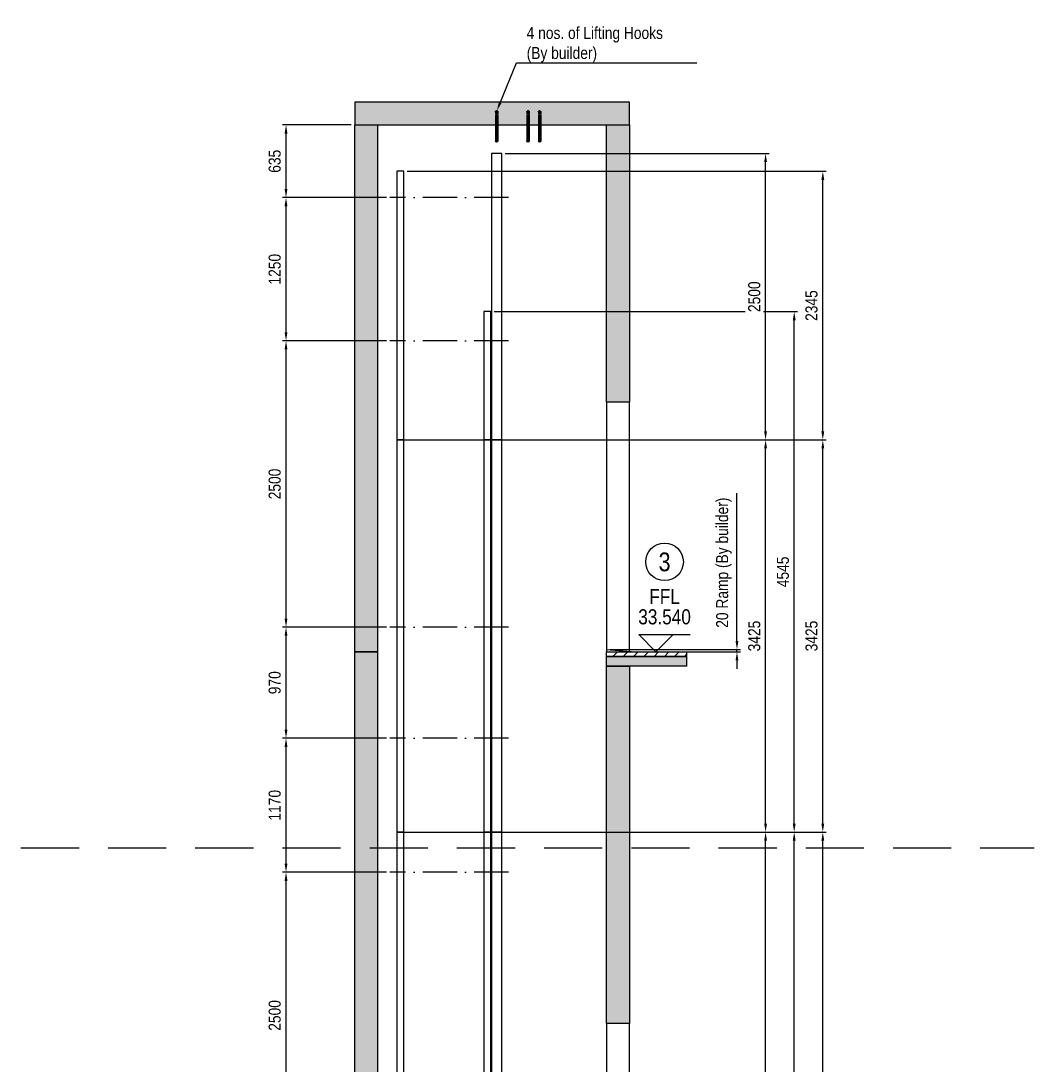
# Model space of a CAD drawing. Header units: millimetres. Extents: x -19123 to 6196, y -4552 to 15123.
# Drawn here: x -6815 to 2038, y 4566 to 13683 of the extents above; entities that cross this region are included whole.
import ezdxf
from ezdxf import colors
from ezdxf.entities.mleader import LeaderData, LeaderLine
from ezdxf.enums import TextEntityAlignment as Align
from ezdxf.math import Vec2, Vec3

# ---------------------------------------------------------------- set-up
doc = ezdxf.new("R2010")
doc.units = ezdxf.units.MM
doc.header["$MEASUREMENT"] = 0
doc.linetypes.add('ACAD_ISO10W100', pattern=[18, 12, -3, 0, -3])
doc.linetypes.add('HIDDEN', pattern=[9.525, 6.35, -3.175])
doc.layers.get('Defpoints').update_dxf_attribs({"color": 250})
for name, color, linetype in [('CONT_25', 1, 'Continuous'), ('CONT_35', 2, 'Continuous'), ('CONT_50', 5, 'Continuous'), ('CONT_70', 4, 'Continuous'), ('DASHD_35', 2, 'ACAD_ISO10W100'), ('DIM_35', 7, 'Continuous'), ('HATCH_35', 2, 'Continuous'), ('TEXT_35', 2, 'Continuous')]:
    doc.layers.add(name, color=color, linetype=linetype)
doc.styles.add('ARIAL-N', font='ARIALN.TTF')
doc.dimstyles.new('KONE_30', dxfattribs={"dimscale": 30, "dimtxt": 3.5, "dimasz": 2.5, "dimexe": 1, "dimexo": 1, "dimgap": 1.5, "dimtad": 1, "dimdec": 0, "dimzin": 0, "dimdsep": 46, "dimtxsty": 'ARIAL-N', "dimcen": 0, "dimclrd": 256, "dimclre": 256, "dimclrt": 256, "dimadec": 1, "dimazin": 3, "dimtfac": 1, "dimtdec": 0, "dimtmove": 0, "dimatfit": 0, "dimfxl": 1, "dimtfill": 1, "dimtolj": 1, "dimtzin": 0, "dimarcsym": 0})
pattern_1 = [(50, (0, -1000), (364.3693, -31.878), [38.1, -419.1]), (355, (0, -1000), (-70.487, 382.114), [30.48, -335.281]), (100.4514, (30.36, -1002.66), (293.8825, 350.2355), [32.38, -356.1805]), (46.1842, (0, -898.4), (542.158, -84.085), [57.15, -628.65]), (96.6356, (45.2, -905.4), (474.808, 494.852), [48.57, -534.271]), (351.184, (0, -898.4), (474.808, 494.852), [45.72, -502.92]), (21, (50.8, -923.8), (303.229, -204.5304), [38.1, -419.1]), (326, (50.8, -923.8), (123.604, 368.376), [30.48, -335.28]), (71.4514, (76.07, -940.84), (426.833, 163.8455), [32.38, -356.18]), (37.5, (0, -1000), (6.1772, 169.1101), [0, -331.216, 0, -340.36, 0, -336.55]), (7.5, (0, -1000), (133.6393, 200.3611), [0, -194.056, 0, -323.596, 0, -128.27]), (327.5, (-113.28, -1000), (271.1812, -11.4575), [0, -127, 0, -396.24, 0, -525.78]), (317.5, (-164.08, -1000), (296.2584, 50.853), [0, -165.1, 0, -263.144, 0, -373.38])]

# ---------------------------------------------------------------- blocks, each defined once
blk = doc.blocks.new('M004650412_PL1_Shaft_Guide&Beam_Splited_part0')
at = {"layer": 'CONT_50'}
for points in [[(-4, 13675), (85, 13675), (85, 16175), (-4, 16175)], [(-832, 13675), (-772, 13675), (-772, 16020), (-832, 16020)], [(-72, 13675), (-12, 13675), (-12, 14795), (-72, 14795)], [(-832, 10250), (-772, 10250), (-772, 13675), (-832, 13675)], [(-72, 10250), (-12, 10250), (-12, 13675), (-72, 13675)], [(-4, 10250), (85, 10250), (85, 13675), (-4, 13675)], [(-832, 5250), (-772, 5250), (-772, 10250), (-832, 10250)], [(-72, 5250), (-12, 5250), (-12, 10250), (-72, 10250)], [(-4, 5250), (85, 5250), (85, 10250), (-4, 10250)], [(-832, 250), (-772, 250), (-772, 5250), (-832, 5250)], [(-72, 250), (-12, 250), (-12, 5250), (-72, 5250)], [(-4, 250), (85, 250), (85, 5250), (-4, 5250)]]:
    blk.add_lwpolyline(points, close=True, dxfattribs=at)
at = {"layer": 'DASHD_35', "ltscale": 25}
for p, q in [((144, 15790), (-892, 15790)), ((144, 14540), (-892, 14540)), ((144, 12040), (-892, 12040)), ((144, 11070), (-892, 11070)), ((144, 9900), (-892, 9900)), ((144, 7400), (-892, 7400)), ((144, 4900), (-892, 4900)), ((144, 2400), (-892, 2400)), ((144, 800), (-892, 800))]:
    blk.add_line(p, q, dxfattribs=at)
blk = doc.blocks.new('M004650412_PL1_Shaft_Splited_part0')
at = {"layer": 'HATCH_35'}
h = blk.add_hatch(dxfattribs=at)
h.set_pattern_fill('AR-CONC', color=254, scale=2)
h.set_pattern_definition(pattern_1)
h.paths.add_polyline_path([(-1200, 0), (-1200, 1800), (-1000, 1800), (-1000, 200), (1000, 200), (1000, 1600), (1200, 1600), (1200, 0)])
h.paths.add_polyline_path([(-1000, 1800), (-1200, 1800), (-1200, 6350), (-1000, 6350)])
h.paths.add_polyline_path([(-1000, 6350), (-1200, 6350), (-1200, 11775), (-1000, 11775)])
h.paths.add_polyline_path([(-1000, 11775), (-1200, 11775), (-1200, 16375), (-1000, 16375)])
h.paths.add_polyline_path([(-1200, 16375), (1200, 16375), (1200, 16575), (-1200, 16575)])
h = blk.add_hatch(dxfattribs=at)
h.set_pattern_fill('AR-CONC', color=254, scale=2)
h.set_pattern_definition(pattern_1)
h.paths.add_polyline_path([(1200, 3980), (1000, 3980), (1000, 6150), (1200, 6150)])
h.paths.add_polyline_path([(1200, 8530), (1000, 8530), (1000, 11650), (1200, 11650)])
h.paths.add_polyline_path([(1200, 13955), (1000, 13955), (1000, 16375), (1200, 16375)])
h = blk.add_hatch(dxfattribs=at)
h.set_pattern_fill('ANSI31', color=254, scale=20)
h.set_pattern_definition([(45, (0, -1000), (-44.90128, 44.90128), [])])
h.paths.add_polyline_path([(1000, 1800), (1700, 1800), (1700, 1760), (1000, 1760)])
h.paths.add_polyline_path([(1000, 6350), (1700, 6350), (1700, 6310), (1000, 6310)])
h.paths.add_polyline_path([(1000, 11775), (1700, 11775), (1700, 11735), (1000, 11735)])
h = blk.add_hatch(dxfattribs=at)
h.set_pattern_fill('AR-CONC', color=254, scale=2)
h.set_pattern_definition(pattern_1)
h.paths.add_polyline_path([(1000, 1760), (1700, 1760), (1700, 1600), (1000, 1600)])
h.paths.add_polyline_path([(1000, 6310), (1700, 6310), (1700, 6150), (1000, 6150)])
h.paths.add_polyline_path([(1000, 11735), (1700, 11735), (1700, 11650), (1000, 11650)])
at = {"layer": 'CONT_25', "color": 4}
for points in [[(-1200, 16375), (1200, 16375), (1200, 16575), (-1200, 16575)], [(-1000, 11775), (-1200, 11775), (-1200, 16375), (-1000, 16375)], [(1200, 13955), (1000, 13955), (1000, 16375), (1200, 16375)], [(1000, 11775), (1200, 11775), (1200, 13955), (1000, 13955)], [(-1000, 6350), (-1200, 6350), (-1200, 11775), (-1000, 11775)], [(1000, 11775), (1700, 11775), (1700, 11735), (1000, 11735)], [(1000, 11735), (1700, 11735), (1700, 11650), (1000, 11650)], [(1200, 8530), (1000, 8530), (1000, 11650), (1200, 11650)], [(1000, 6350), (1200, 6350), (1200, 8530), (1000, 8530)], [(-1000, 1800), (-1200, 1800), (-1200, 6350), (-1000, 6350)], [(1000, 6350), (1700, 6350), (1700, 6310), (1000, 6310)], [(1000, 6310), (1700, 6310), (1700, 6150), (1000, 6150)], [(1200, 3980), (1000, 3980), (1000, 6150), (1200, 6150)], [(1000, 1800), (1200, 1800), (1200, 3980), (1000, 3980)], [(-1200, 0), (-1200, 1800), (-1000, 1800), (-1000, 200), (1000, 200), (1000, 1600), (1200, 1600), (1200, 0)], [(1000, 1800), (1700, 1800), (1700, 1760), (1000, 1760)], [(1000, 1760), (1700, 1760), (1700, 1600), (1000, 1600)]]:
    blk.add_lwpolyline(points, close=True, dxfattribs=at)
at = {"layer": 'CONT_70'}
for p, q in [((1000, 11795), (1250, 11775)), ((1000, 6370), (1250, 6350)), ((1000, 1820), (1250, 1800))]:
    blk.add_line(p, q, dxfattribs=at)
blk = doc.blocks.new('*D9')
at = {"layer": 'Defpoints', "color": 0, "transparency": 16777216}
for p in [(-2613.4, 6599.4), (-308.3, 6599.4), (-2702.4, 1599.4)]:
    blk.add_point(p, dxfattribs=at)
at = {"layer": 'DIM_35', "lineweight": -2, "transparency": 16777216}
for p, q in [((-2583.4, 6599.4), (-278.3, 6599.4)), ((-308.3, 1674.4), (-308.3, 6524.4)), ((-2672.4, 1599.4), (-278.3, 1599.4))]:
    blk.add_line(p, q, dxfattribs=at)
at = {"layer": 'DIM_35', "transparency": 16777216}
for points in [[(-320.8, 6524.4), (-295.8, 6524.4), (-308.3, 6599.4)], [(-320.8, 1674.4), (-295.8, 1674.4), (-308.3, 1599.4)]]:
    blk.add_solid(points, dxfattribs=at)
at = {"layer": 'DIM_35', "transparency": 16777216, "insert": (-406.9, 4099.4), "char_height": 105, "attachment_point": 5, "rotation": 90, "style": 'ARIAL-N', "bg_fill": 3, "box_fill_scale": 1.25, "bg_fill_color": 256, "bg_fill_true_color": 13158600, "bg_fill_transparency": 0}
blk.add_mtext('\\A1;5000', dxfattribs=at)
blk = doc.blocks.new('*D10')
at = {"layer": 'Defpoints', "color": 0, "transparency": 16777216}
for p in [(-2613.4, 10024.4), (-308.3, 10024.4), (-2702.4, 6599.4)]:
    blk.add_point(p, dxfattribs=at)
at = {"layer": 'DIM_35', "lineweight": -2, "transparency": 16777216}
for p, q in [((-2583.4, 10024.4), (-278.3, 10024.4)), ((-308.3, 6674.4), (-308.3, 9949.4)), ((-2672.4, 6599.4), (-278.3, 6599.4))]:
    blk.add_line(p, q, dxfattribs=at)
at = {"layer": 'DIM_35', "transparency": 16777216}
for points in [[(-320.8, 9949.4), (-295.8, 9949.4), (-308.3, 10024.4)], [(-320.8, 6674.4), (-295.8, 6674.4), (-308.3, 6599.4)]]:
    blk.add_solid(points, dxfattribs=at)
at = {"layer": 'DIM_35', "transparency": 16777216, "insert": (-406.9, 8311.9), "char_height": 105, "attachment_point": 5, "rotation": 90, "style": 'ARIAL-N', "bg_fill": 3, "box_fill_scale": 1.25, "bg_fill_color": 256, "bg_fill_true_color": 13158600, "bg_fill_transparency": 0}
blk.add_mtext('\\A1;3425', dxfattribs=at)
blk = doc.blocks.new('*D11')
at = {"layer": 'Defpoints', "color": 0, "transparency": 16777216}
for p in [(-2613.4, 12524.4), (-308.3, 12524.4), (-2702.4, 10024.4)]:
    blk.add_point(p, dxfattribs=at)
at = {"layer": 'DIM_35', "lineweight": -2, "transparency": 16777216}
for p, q in [((-2583.4, 12524.4), (-278.3, 12524.4)), ((-308.3, 10099.4), (-308.3, 12449.4)), ((-2672.4, 10024.4), (-278.3, 10024.4))]:
    blk.add_line(p, q, dxfattribs=at)
at = {"layer": 'DIM_35', "transparency": 16777216}
for points in [[(-320.8, 12449.4), (-295.8, 12449.4), (-308.3, 12524.4)], [(-320.8, 10099.4), (-295.8, 10099.4), (-308.3, 10024.4)]]:
    blk.add_solid(points, dxfattribs=at)
at = {"layer": 'DIM_35', "transparency": 16777216, "insert": (-406.9, 11274.4), "char_height": 105, "attachment_point": 5, "rotation": 90, "style": 'ARIAL-N', "bg_fill": 3, "box_fill_scale": 1.25, "bg_fill_color": 256, "bg_fill_true_color": 13158600, "bg_fill_transparency": 0}
blk.add_mtext('\\A1;2500', dxfattribs=at)
blk = doc.blocks.new('*D13')
at = {"layer": 'Defpoints', "color": 0, "transparency": 16777216}
for p in [(-2710.4, 6599.4), (-58.3, 6599.4), (-2770.4, 1599.4)]:
    blk.add_point(p, dxfattribs=at)
at = {"layer": 'DIM_35', "lineweight": -2, "transparency": 16777216}
for p, q in [((-2680.4, 6599.4), (-28.3, 6599.4)), ((-58.3, 1674.4), (-58.3, 6524.4)), ((-2740.4, 1599.4), (-28.3, 1599.4))]:
    blk.add_line(p, q, dxfattribs=at)
at = {"layer": 'DIM_35', "transparency": 16777216}
for points in [[(-70.8, 6524.4), (-45.8, 6524.4), (-58.3, 6599.4)], [(-70.8, 1674.4), (-45.8, 1674.4), (-58.3, 1599.4)]]:
    blk.add_solid(points, dxfattribs=at)
at = {"layer": 'DIM_35', "transparency": 16777216, "insert": (-156.9, 4099.4), "char_height": 105, "attachment_point": 5, "rotation": 90, "style": 'ARIAL-N', "bg_fill": 3, "box_fill_scale": 1.25, "bg_fill_color": 256, "bg_fill_true_color": 13158600, "bg_fill_transparency": 0}
blk.add_mtext('\\A1;5000', dxfattribs=at)
blk = doc.blocks.new('*D14')
at = {"layer": 'Defpoints', "color": 0, "transparency": 16777216}
for p in [(-2710.4, 11144.4), (-58.3, 11144.4), (-2770.4, 6599.4)]:
    blk.add_point(p, dxfattribs=at)
at = {"layer": 'DIM_35', "lineweight": -2, "transparency": 16777216}
for p, q in [((-2680.4, 11144.4), (-28.3, 11144.4)), ((-58.3, 6674.4), (-58.3, 11069.4)), ((-2740.4, 6599.4), (-28.3, 6599.4))]:
    blk.add_line(p, q, dxfattribs=at)
at = {"layer": 'DIM_35', "transparency": 16777216}
for points in [[(-70.8, 11069.4), (-45.8, 11069.4), (-58.3, 11144.4)], [(-70.8, 6674.4), (-45.8, 6674.4), (-58.3, 6599.4)]]:
    blk.add_solid(points, dxfattribs=at)
at = {"layer": 'DIM_35', "transparency": 16777216, "insert": (-156.7, 8871.9), "char_height": 105, "attachment_point": 5, "rotation": 90, "style": 'ARIAL-N', "bg_fill": 3, "box_fill_scale": 1.25, "bg_fill_color": 256, "bg_fill_true_color": 13158600, "bg_fill_transparency": 0}
blk.add_mtext('\\A1;4545', dxfattribs=at)
blk = doc.blocks.new('*D16')
at = {"layer": 'Defpoints', "color": 0, "transparency": 16777216}
for p in [(-3470.4, 6599.4), (191.7, 6599.4), (-3530.4, 1599.4)]:
    blk.add_point(p, dxfattribs=at)
at = {"layer": 'DIM_35', "lineweight": -2, "transparency": 16777216}
for p, q in [((-3440.4, 6599.4), (221.7, 6599.4)), ((191.7, 1674.4), (191.7, 6524.4)), ((-3500.4, 1599.4), (221.7, 1599.4))]:
    blk.add_line(p, q, dxfattribs=at)
at = {"layer": 'DIM_35', "transparency": 16777216}
for points in [[(179.2, 6524.4), (204.2, 6524.4), (191.7, 6599.4)], [(179.2, 1674.4), (204.2, 1674.4), (191.7, 1599.4)]]:
    blk.add_solid(points, dxfattribs=at)
at = {"layer": 'DIM_35', "transparency": 16777216, "insert": (93.1, 4099.4), "char_height": 105, "attachment_point": 5, "rotation": 90, "style": 'ARIAL-N', "bg_fill": 3, "box_fill_scale": 1.25, "bg_fill_color": 256, "bg_fill_true_color": 13158600, "bg_fill_transparency": 0}
blk.add_mtext('\\A1;5000', dxfattribs=at)
blk = doc.blocks.new('*D17')
at = {"layer": 'Defpoints', "color": 0, "transparency": 16777216}
for p in [(-3470.4, 10024.4), (191.7, 10024.4), (-3530.4, 6599.4)]:
    blk.add_point(p, dxfattribs=at)
at = {"layer": 'DIM_35', "lineweight": -2, "transparency": 16777216}
for p, q in [((-3440.4, 10024.4), (221.7, 10024.4)), ((191.7, 6674.4), (191.7, 9949.4)), ((-3500.4, 6599.4), (221.7, 6599.4))]:
    blk.add_line(p, q, dxfattribs=at)
at = {"layer": 'DIM_35', "transparency": 16777216}
for points in [[(179.2, 9949.4), (204.2, 9949.4), (191.7, 10024.4)], [(179.2, 6674.4), (204.2, 6674.4), (191.7, 6599.4)]]:
    blk.add_solid(points, dxfattribs=at)
at = {"layer": 'DIM_35', "transparency": 16777216, "insert": (93.1, 8311.9), "char_height": 105, "attachment_point": 5, "rotation": 90, "style": 'ARIAL-N', "bg_fill": 3, "box_fill_scale": 1.25, "bg_fill_color": 256, "bg_fill_true_color": 13158600, "bg_fill_transparency": 0}
blk.add_mtext('\\A1;3425', dxfattribs=at)
blk = doc.blocks.new('*D18')
at = {"layer": 'Defpoints', "color": 0, "transparency": 16777216}
for p in [(-3470.4, 12369.4), (191.7, 12369.4), (-3530.4, 10024.4)]:
    blk.add_point(p, dxfattribs=at)
at = {"layer": 'DIM_35', "lineweight": -2, "transparency": 16777216}
for p, q in [((-3440.4, 12369.4), (221.7, 12369.4)), ((191.7, 10099.4), (191.7, 12294.4)), ((-3500.4, 10024.4), (221.7, 10024.4))]:
    blk.add_line(p, q, dxfattribs=at)
at = {"layer": 'DIM_35', "transparency": 16777216}
for points in [[(179.2, 12294.4), (204.2, 12294.4), (191.7, 12369.4)], [(179.2, 10099.4), (204.2, 10099.4), (191.7, 10024.4)]]:
    blk.add_solid(points, dxfattribs=at)
at = {"layer": 'DIM_35', "transparency": 16777216, "insert": (93.1, 11196.9), "char_height": 105, "attachment_point": 5, "rotation": 90, "style": 'ARIAL-N', "bg_fill": 3, "box_fill_scale": 1.25, "bg_fill_color": 256, "bg_fill_true_color": 13158600, "bg_fill_transparency": 0}
blk.add_mtext('\\A1;2345', dxfattribs=at)
blk = doc.blocks.new('*D23')
at = {"layer": 'Defpoints', "color": 0, "transparency": 16777216}
for p in [(-4498.4, 6249.4), (-3590.4, 6249.4), (-3590.4, 3749.4)]:
    blk.add_point(p, dxfattribs=at)
at = {"layer": 'DIM_35', "lineweight": -2, "transparency": 16777216}
for p, q in [((-3620.4, 6249.4), (-4528.4, 6249.4)), ((-4498.4, 3824.4), (-4498.4, 6174.4)), ((-3620.4, 3749.4), (-4528.4, 3749.4))]:
    blk.add_line(p, q, dxfattribs=at)
at = {"layer": 'DIM_35', "transparency": 16777216}
for points in [[(-4510.9, 6174.4), (-4485.9, 6174.4), (-4498.4, 6249.4)], [(-4510.9, 3824.4), (-4485.9, 3824.4), (-4498.4, 3749.4)]]:
    blk.add_solid(points, dxfattribs=at)
at = {"layer": 'DIM_35', "transparency": 16777216, "insert": (-4597, 4999.4), "char_height": 105, "attachment_point": 5, "rotation": 90, "style": 'ARIAL-N', "bg_fill": 3, "box_fill_scale": 1.25, "bg_fill_color": 256, "bg_fill_true_color": 13158600, "bg_fill_transparency": 0}
blk.add_mtext('\\A1;2500', dxfattribs=at)
blk = doc.blocks.new('*D24')
at = {"layer": 'Defpoints', "color": 0, "transparency": 16777216}
for p in [(-4498.4, 7419.4), (-3590.4, 7419.4), (-3590.4, 6249.4)]:
    blk.add_point(p, dxfattribs=at)
at = {"layer": 'DIM_35', "lineweight": -2, "transparency": 16777216}
for p, q in [((-3620.4, 7419.4), (-4528.4, 7419.4)), ((-4498.4, 6324.4), (-4498.4, 7344.4)), ((-3620.4, 6249.4), (-4528.4, 6249.4))]:
    blk.add_line(p, q, dxfattribs=at)
at = {"layer": 'DIM_35', "transparency": 16777216}
for points in [[(-4510.9, 7344.4), (-4485.9, 7344.4), (-4498.4, 7419.4)], [(-4510.9, 6324.4), (-4485.9, 6324.4), (-4498.4, 6249.4)]]:
    blk.add_solid(points, dxfattribs=at)
at = {"layer": 'DIM_35', "transparency": 16777216, "insert": (-4597, 6834.4), "char_height": 105, "attachment_point": 5, "rotation": 90, "style": 'ARIAL-N', "bg_fill": 3, "box_fill_scale": 1.25, "bg_fill_color": 256, "bg_fill_true_color": 13158600, "bg_fill_transparency": 0}
blk.add_mtext('\\A1;1170', dxfattribs=at)
blk = doc.blocks.new('*D25')
at = {"layer": 'Defpoints', "color": 0, "transparency": 16777216}
for p in [(-4498.4, 8389.4), (-3590.4, 8389.4), (-3590.4, 7419.4)]:
    blk.add_point(p, dxfattribs=at)
at = {"layer": 'DIM_35', "lineweight": -2, "transparency": 16777216}
for p, q in [((-3620.4, 8389.4), (-4528.4, 8389.4)), ((-4498.4, 7494.4), (-4498.4, 8314.4)), ((-3620.4, 7419.4), (-4528.4, 7419.4))]:
    blk.add_line(p, q, dxfattribs=at)
at = {"layer": 'DIM_35', "transparency": 16777216}
for points in [[(-4510.9, 8314.4), (-4485.9, 8314.4), (-4498.4, 8389.4)], [(-4510.9, 7494.4), (-4485.9, 7494.4), (-4498.4, 7419.4)]]:
    blk.add_solid(points, dxfattribs=at)
at = {"layer": 'DIM_35', "transparency": 16777216, "insert": (-4597, 7904.4), "char_height": 105, "attachment_point": 5, "rotation": 90, "style": 'ARIAL-N', "bg_fill": 3, "box_fill_scale": 1.25, "bg_fill_color": 256, "bg_fill_true_color": 13158600, "bg_fill_transparency": 0}
blk.add_mtext('\\A1;970', dxfattribs=at)
blk = doc.blocks.new('*D26')
at = {"layer": 'Defpoints', "color": 0, "transparency": 16777216}
for p in [(-4498.4, 10889.4), (-3590.4, 10889.4), (-3590.4, 8389.4)]:
    blk.add_point(p, dxfattribs=at)
at = {"layer": 'DIM_35', "lineweight": -2, "transparency": 16777216}
for p, q in [((-3620.4, 10889.4), (-4528.4, 10889.4)), ((-4498.4, 8464.4), (-4498.4, 10814.4)), ((-3620.4, 8389.4), (-4528.4, 8389.4))]:
    blk.add_line(p, q, dxfattribs=at)
at = {"layer": 'DIM_35', "transparency": 16777216}
for points in [[(-4510.9, 10814.4), (-4485.9, 10814.4), (-4498.4, 10889.4)], [(-4510.9, 8464.4), (-4485.9, 8464.4), (-4498.4, 8389.4)]]:
    blk.add_solid(points, dxfattribs=at)
at = {"layer": 'DIM_35', "transparency": 16777216, "insert": (-4597, 9639.4), "char_height": 105, "attachment_point": 5, "rotation": 90, "style": 'ARIAL-N', "bg_fill": 3, "box_fill_scale": 1.25, "bg_fill_color": 256, "bg_fill_true_color": 13158600, "bg_fill_transparency": 0}
blk.add_mtext('\\A1;2500', dxfattribs=at)
blk = doc.blocks.new('*D27')
at = {"layer": 'Defpoints', "color": 0, "transparency": 16777216}
for p in [(-4498.4, 12139.4), (-3590.4, 12139.4), (-3590.4, 10889.4)]:
    blk.add_point(p, dxfattribs=at)
at = {"layer": 'DIM_35', "lineweight": -2, "transparency": 16777216}
for p, q in [((-3620.4, 12139.4), (-4528.4, 12139.4)), ((-4498.4, 10964.4), (-4498.4, 12064.4)), ((-3620.4, 10889.4), (-4528.4, 10889.4))]:
    blk.add_line(p, q, dxfattribs=at)
at = {"layer": 'DIM_35', "transparency": 16777216}
for points in [[(-4510.9, 12064.4), (-4485.9, 12064.4), (-4498.4, 12139.4)], [(-4510.9, 10964.4), (-4485.9, 10964.4), (-4498.4, 10889.4)]]:
    blk.add_solid(points, dxfattribs=at)
at = {"layer": 'DIM_35', "transparency": 16777216, "insert": (-4597, 11514.4), "char_height": 105, "attachment_point": 5, "rotation": 90, "style": 'ARIAL-N', "bg_fill": 3, "box_fill_scale": 1.25, "bg_fill_color": 256, "bg_fill_true_color": 13158600, "bg_fill_transparency": 0}
blk.add_mtext('\\A1;1250', dxfattribs=at)
blk = doc.blocks.new('*D28')
at = {"layer": 'Defpoints', "color": 0, "transparency": 16777216}
for p in [(-4498.4, 12774.4), (-3898.4, 12774.4), (-3590.4, 12139.4)]:
    blk.add_point(p, dxfattribs=at)
at = {"layer": 'DIM_35', "lineweight": -2, "transparency": 16777216}
for p, q in [((-3928.4, 12774.4), (-4528.4, 12774.4)), ((-4498.4, 12214.4), (-4498.4, 12699.4)), ((-3620.4, 12139.4), (-4528.4, 12139.4))]:
    blk.add_line(p, q, dxfattribs=at)
at = {"layer": 'DIM_35', "transparency": 16777216}
for points in [[(-4510.9, 12699.4), (-4485.9, 12699.4), (-4498.4, 12774.4)], [(-4510.9, 12214.4), (-4485.9, 12214.4), (-4498.4, 12139.4)]]:
    blk.add_solid(points, dxfattribs=at)
at = {"layer": 'DIM_35', "transparency": 16777216, "insert": (-4597, 12456.9), "char_height": 105, "attachment_point": 5, "rotation": 90, "style": 'ARIAL-N', "bg_fill": 3, "box_fill_scale": 1.25, "bg_fill_color": 256, "bg_fill_true_color": 13158600, "bg_fill_transparency": 0}
blk.add_mtext('\\A1;635', dxfattribs=at)
blk = doc.blocks.new('*D30')
at = {"layer": 'Defpoints', "color": 0, "transparency": 16777216}
for p in [(-1698.4, 8194.4), (-1698.4, 8174.4), (-558.3, 8194.4)]:
    blk.add_point(p, dxfattribs=at)
at = {"layer": 'DIM_35', "lineweight": -2, "transparency": 16777216}
for p, q in [((-558.3, 8269.4), (-558.3, 9560.2)), ((-1668.4, 8194.4), (-528.3, 8194.4)), ((-1668.4, 8174.4), (-528.3, 8174.4)), ((-558.3, 8174.4), (-558.3, 8194.4)), ((-558.3, 8099.4), (-558.3, 8024.4))]:
    blk.add_line(p, q, dxfattribs=at)
at = {"layer": 'DIM_35', "transparency": 16777216}
for points in [[(-570.8, 8269.4), (-545.8, 8269.4), (-558.3, 8194.4)], [(-570.8, 8099.4), (-545.8, 8099.4), (-558.3, 8174.4)]]:
    blk.add_solid(points, dxfattribs=at)
at = {"layer": 'DIM_35', "transparency": 16777216, "insert": (-672.1, 8952.3), "char_height": 105, "attachment_point": 5, "rotation": 90, "style": 'ARIAL-N', "bg_fill": 3, "box_fill_scale": 1.25, "bg_fill_color": 256, "bg_fill_true_color": 13158600, "bg_fill_transparency": 0}
blk.add_mtext('\\A1;20 Ramp (By builder)', dxfattribs=at)
blk = doc.blocks.new('lifting eye')
at = {"color": 8, "linetype": 'HIDDEN'}
for p, q in [((-10, 115), (-10, 0)), ((0, 125), (0, 125)), ((10, 115), (10, 0))]:
    blk.add_line(p, q, dxfattribs=at)
for p, q in [((-10, 0), (-10, -140)), ((10, 0), (10, -140)), ((0, -150), (0, -150))]:
    blk.add_line(p, q)
for start, end in [(90, 180), (0, 90)]:
    blk.add_arc((0, 115), 10, start, end, dxfattribs=at)
for start, end in [(180, 270), (270, 0)]:
    blk.add_arc((0, -140), 10, start, end)
at = {"layer": 'Defpoints'}
blk.add_line((0, 125), (0, -150), dxfattribs=at)

msp = doc.modelspace()

# ---------------------------------------------------------------- block references
for name, p in [('M004650412_PL1_Shaft_Splited_part0', (-2698.4, -3600.6)), ('M004650412_PL1_Shaft_Guide&Beam_Splited_part0', (-2698.4, -3650.6))]:
    msp.add_blockref(name, p)
at = {"layer": 'CONT_25', "xscale": -1, "rotation": 359.9999999999973}
for p in [(-2658.4, 12774.4), (-2383.4, 12774.4), (-2283.4, 12774.4)]:
    msp.add_blockref('lifting eye', p, dxfattribs=at)

# ---------------------------------------------------------------- next in the draw order: dimensions: what is measured, and where the dimension line sits
at = {"layer": 'DIM_35'}
for base, p1, p2, picture, middle in [((-308.3, 6599.4), (-2702.4, 1599.4), (-2613.4, 6599.4), '*D9', (-406.9, 4099.4)), ((-4498.4, 6249.4), (-3590.4, 3749.4), (-3590.4, 6249.4), '*D23', (-4597, 4999.4))]:
    dim = msp.add_linear_dim(base=base, p1=p1, p2=p2, angle=90, dimstyle='KONE_30', dxfattribs=at)
    dim.commit()
    dim.dimension.update_dxf_attribs({"geometry": picture, "text_midpoint": middle})

# ---------------------------------------------------------------- next in the draw order: leaders
ml = msp.add_multileader_mtext('Standard')
ml.set_content('4 nos. of Lifting Hooks\\P(By builder)', color=256, style='ARIAL-N')
ml.set_leader_properties()
ml.build(insert=Vec2(0, 0))
ml.multileader.update_dxf_attribs({"text_left_attachment_type": 5, "text_right_attachment_type": 5, "dogleg_length": 1, "arrow_head_size": 75, "scale": 30})
ctx = ml.context
ctx.base_point, ctx.scale, ctx.char_height, ctx.arrow_head_size, ctx.landing_gap_size, ctx.plane_origin = Vec3(-2455.6, 13315.8), 30, 105, 75, 60, Vec3(-2588, 13252.2)
ctx.left_attachment, ctx.right_attachment = 5, 5
notes = []
notes.append((ctx, [(0, (1, 1, 0), (-2485.6, 13315.8), (1, 0), 30, [(0, [(-2656.2, 12899.2)], 0, [])])]))
ctx.mtext.insert, ctx.mtext.flow_direction = Vec3(-2395.6, 13630.3), 5
ctx.mtext.has_bg_fill, ctx.mtext.bg_color, ctx.mtext.bg_scale_factor, ctx.mtext.bg_transparency, ctx.mtext.use_window_bg_color = 1, -1023410167, 1.5, 0, 1
for ctx, leaders in notes:
    for number, flags, end, landing, length, lines in leaders:
        leader = LeaderData()
        leader.index, (leader.has_last_leader_line, leader.has_dogleg_vector, leader.attachment_direction) = number, flags
        leader.last_leader_point, leader.dogleg_vector, leader.dogleg_length = Vec3(end), Vec3(landing), length
        for number, points, colour, breaks in lines:
            line = LeaderLine()
            line.index, line.vertices, line.color, line.breaks = number, Vec3.list(points), colors.encode_raw_color(colour), breaks
            leader.lines.append(line)
        ctx.leaders.append(leader)

# ---------------------------------------------------------------- next in the draw order: dimensions: what is measured, and where the dimension line sits
for base, p1, p2, picture, middle in [((-308.3, 10024.4), (-2702.4, 6599.4), (-2613.4, 10024.4), '*D10', (-406.9, 8311.9)), ((-4498.4, 7419.4), (-3590.4, 6249.4), (-3590.4, 7419.4), '*D24', (-4597, 6834.4))]:
    dim = msp.add_linear_dim(base=base, p1=p1, p2=p2, angle=90, dimstyle='KONE_30', dxfattribs=at)
    dim.commit()
    dim.dimension.update_dxf_attribs({"geometry": picture, "text_midpoint": middle})

# ---------------------------------------------------------------- next in the draw order: dimensions: what is measured, and where the dimension line sits
for base, p1, p2, picture, middle in [((-4498.4, 8389.4), (-3590.4, 7419.4), (-3590.4, 8389.4), '*D25', (-4597, 7904.4)), ((-58.3, 6599.4), (-2770.4, 1599.4), (-2710.4, 6599.4), '*D13', (-156.9, 4099.4))]:
    dim = msp.add_linear_dim(base=base, p1=p1, p2=p2, angle=90, dimstyle='KONE_30', dxfattribs=at)
    dim.commit()
    dim.dimension.update_dxf_attribs({"geometry": picture, "text_midpoint": middle})

# ---------------------------------------------------------------- next in the draw order: dimensions: what is measured, and where the dimension line sits
for base, p1, p2, picture, middle in [((-58.3, 11144.4), (-2770.4, 6599.4), (-2710.4, 11144.4), '*D14', (-156.7, 8871.9)), ((-4498.4, 10889.4), (-3590.4, 8389.4), (-3590.4, 10889.4), '*D26', (-4597, 9639.4))]:
    dim = msp.add_linear_dim(base=base, p1=p1, p2=p2, angle=90, dimstyle='KONE_30', dxfattribs=at)
    dim.commit()
    dim.dimension.update_dxf_attribs({"geometry": picture, "text_midpoint": middle})

# ---------------------------------------------------------------- next in the draw order: dimensions: what is measured, and where the dimension line sits
for base, p1, p2, picture, middle in [((-4498.4, 12139.4), (-3590.4, 10889.4), (-3590.4, 12139.4), '*D27', (-4597, 11514.4)), ((191.7, 6599.4), (-3530.4, 1599.4), (-3470.4, 6599.4), '*D16', (93.1, 4099.4))]:
    dim = msp.add_linear_dim(base=base, p1=p1, p2=p2, angle=90, dimstyle='KONE_30', dxfattribs=at)
    dim.commit()
    dim.dimension.update_dxf_attribs({"geometry": picture, "text_midpoint": middle})

# ---------------------------------------------------------------- next in the draw order: linework, layer by layer
at = {"color": 1, "linetype": 'HIDDEN', "ltscale": 80}
msp.add_line((-6815.1, 6462.4), (2037.9, 6462.4), dxfattribs=at)

# ---------------------------------------------------------------- next in the draw order: dimensions: what is measured, and where the dimension line sits
at = {"layer": 'DIM_35'}
for base, p1, p2, picture, middle in [((-4498.4, 12774.4), (-3590.4, 12139.4), (-3898.4, 12774.4), '*D28', (-4597, 12456.9)), ((191.7, 10024.4), (-3530.4, 6599.4), (-3470.4, 10024.4), '*D17', (93.1, 8311.9))]:
    dim = msp.add_linear_dim(base=base, p1=p1, p2=p2, angle=90, dimstyle='KONE_30', dxfattribs=at)
    dim.commit()
    dim.dimension.update_dxf_attribs({"geometry": picture, "text_midpoint": middle})

# ---------------------------------------------------------------- next in the draw order: dimensions: what is measured, and where the dimension line sits
dim = msp.add_linear_dim(base=(191.7, 12369.4), p1=(-3530.4, 10024.4), p2=(-3470.4, 12369.4), angle=90, dimstyle='KONE_30', dxfattribs=at)
dim.commit()
dim.dimension.update_dxf_attribs({"geometry": '*D18', "text_midpoint": (93.1, 11196.9)})
dim = msp.add_linear_dim(base=(-558.3, 8194.4), p1=(-1698.4, 8174.4), p2=(-1698.4, 8194.4), angle=90, text='<> Ramp (By builder)', dimstyle='KONE_30', dxfattribs=at)
dim.commit()
dim.dimension.update_dxf_attribs({"geometry": '*D30', "text_midpoint": (-672.1, 8952.3)})

# ---------------------------------------------------------------- next in the draw order: linework, layer by layer
at = {"layer": 'CONT_35'}
msp.add_circle((-1191, 8959.4), 164.1, dxfattribs=at)
at = {"layer": 'TEXT_35', "linetype": 'Continuous', "ltscale": 0.25}
msp.add_line((-1416, 8324.4), (-966, 8324.4), dxfattribs=at)
msp.add_lwpolyline([(-1416, 8324.4), (-1266, 8174.4), (-1116, 8324.4)], dxfattribs=at)

# ---------------------------------------------------------------- next in the draw order: texts
at = {"layer": 'TEXT_35', "style": 'ARIAL-N'}
msp.add_text('3', height=164.1, dxfattribs=at).set_placement((-1191, 8959.4), align=Align.MIDDLE_CENTER)
at = {"layer": 'TEXT_35', "linetype": 'Continuous', "ltscale": 0.25, "style": 'ARIAL-N'}
for s, p in [('FFL', (-1191, 8656.6)), ('33.540', (-1191, 8479.7))]:
    msp.add_text(s, height=131.25, dxfattribs=at).set_placement(p, align=Align.MIDDLE)

# ---------------------------------------------------------------- next in the draw order: dimensions: what is measured, and where the dimension line sits
at = {"layer": 'DIM_35'}
dim = msp.add_linear_dim(base=(-308.3, 12524.4), p1=(-2702.4, 10024.4), p2=(-2613.4, 12524.4), angle=90, dimstyle='KONE_30', dxfattribs=at)
dim.commit()
dim.dimension.update_dxf_attribs({"geometry": '*D11', "text_midpoint": (-406.9, 11274.4)})

doc.saveas('drawing.dxf')
